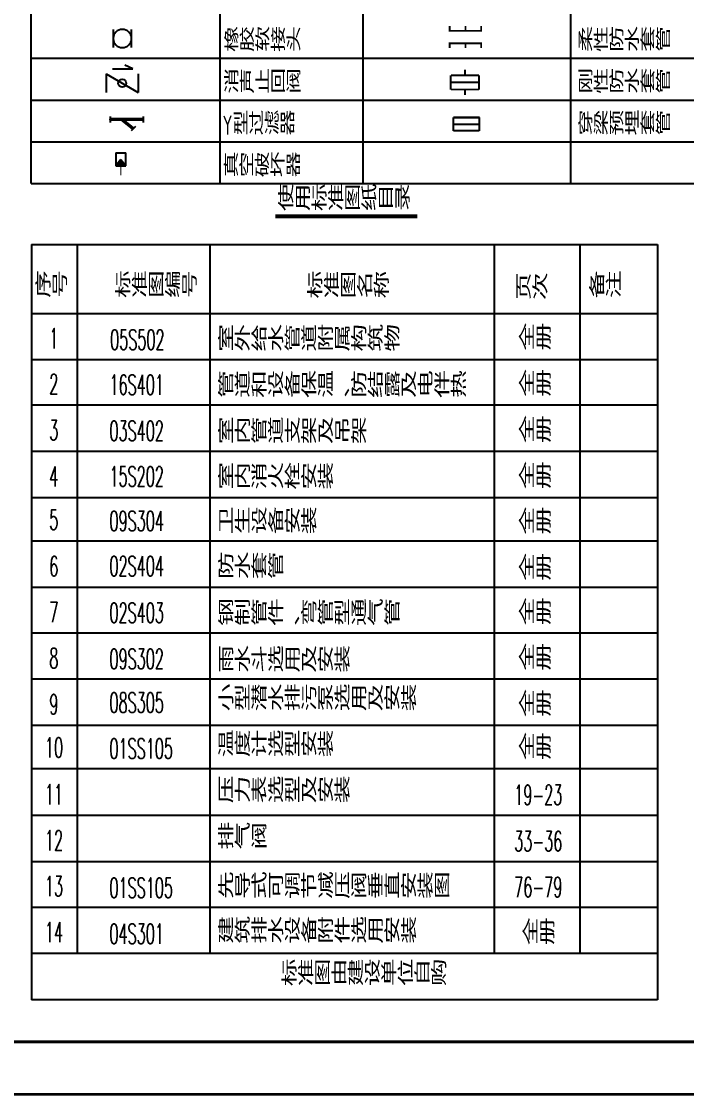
# Model space of a CAD drawing. Extents: x -452079 to 117456, y 3902 to 836955.
# Drawn here: x -281696 to -268969, y 673377 to 693925 of the extents above; entities that cross this region are included whole.
import ezdxf
from ezdxf.enums import TextEntityAlignment as Align

# ---------------------------------------------------------------- set-up
doc = ezdxf.new("R2010")
doc.units = 0
doc.header["$LTSCALE"] = 1000
doc.header["$MEASUREMENT"] = 0
for name, color, linetype in [('0-cxFrame', 155, 'Continuous'), ('套管', 7, 'Continuous'), ('总说明', 2, 'Continuous')]:
    doc.layers.add(name, color=color, linetype=linetype)
doc.layers.add('0-cxText', color=131, linetype='Continuous', lineweight=25)
doc.styles.add('_TCH_DIM', font='SIMPLEX', dxfattribs={"width": 0.75, "bigfont": '@1HZTXT'})
doc.styles.add('cx_tuming', font='')
doc.styles.add('cx_tuqian1', font='')
doc.styles.get("Standard").update_dxf_attribs({"font": 'gbenor.shx', "bigfont": 'gbcbig.shx'})
doc.styles.add('黑体', font='', dxfattribs={"height": 12})
doc.styles.get('cx_tuming').set_extended_font_data('SimHei')
doc.styles.get('cx_tuqian1').set_extended_font_data('SimSun')
doc.styles.get('黑体').set_extended_font_data('SimHei')

# ---------------------------------------------------------------- blocks, each defined once
blk = doc.blocks.new('RJJ_P-1')
for p, q in [((-0.5, -0.5), (-0.5, 0.5)), ((0.5, 0.5), (0.5, -0.5))]:
    blk.add_line(p, q)
blk.add_circle((0, 0), 0.5)
at = {"flags": 1}
for tag in ['SN', 'TY', 'UN']:
    blk.add_attdef(tag, (0, 0), '', height=0.01, dxfattribs=at)
blk = doc.blocks.new('$VALVE$00000761')
blk.add_hatch(color=256).paths.add_polyline_path([(79, 153), (0, 257), (-80, 153)])
for p, q in [((-80, 361), (-80, 153)), ((-80, 361), (79, 361)), ((79, 153), (79, 361)), ((0, 257), (-80, 153)), ((0, 257), (79, 153)), ((-80, 153), (79, 153))]:
    blk.add_line(p, q)
at = {"const_width": 15}
blk.add_lwpolyline([(0, 153), (0, 0)], dxfattribs=at)
blk = doc.blocks.new('套管')
at = {"layer": '套管'}
for p, q in [((-150, 75), (-150, -75)), ((150, 75), (150, -75)), ((-150, 0), (150, 0))]:
    blk.add_line(p, q, dxfattribs=at)
at = {"layer": '套管', "const_width": 20}
for points in [[(0, 75), (0, 135), (0, 135)], [(0, 75), (-150, 75), (-150, 75)], [(0, 75), (150, 75), (150, 75)], [(-150, -75), (-150, -75), (0, -75)], [(150, -75), (150, -75), (0, -75)], [(0, -135), (0, -75), (0, -75)]]:
    blk.add_lwpolyline(points, dxfattribs=at)
blk = doc.blocks.new('TK22.A1 L(Dragon)')
at = {"layer": '0-cxFrame', "color": 7, "const_width": 0.5}
blk.add_lwpolyline([(0, 0), (-841, 0), (-841, 594), (0, 594)], close=True, dxfattribs=at)
at = {"layer": '0-cxFrame', "const_width": 0.5}
blk.add_lwpolyline([(-80, 10), (-821, 10), (-821, 584), (-80, 584)], close=True, dxfattribs=at)
at = {"style": '黑体', "flags": 4}
blk.add_attdef('图幅', text='', height=3.3, dxfattribs=at).set_placement((-40, 3), align=Align.RIGHT)
at = {"layer": '0-cxText', "flags": 4}
for tag, height, style, p in [('建设单位', 3.5, 'cx_tuming', (-45, 240)), ('项目名称', 3.5, 'cx_tuming', (-45, 210)), ('子项名称', 3.5, 'cx_tuming', (-45, 180)), ('工程编号', 3.3, 'cx_tuqian1', (-35, 165)), ('图名1', 3.5, 'cx_tuming', (-45, 87)), ('图名2', 3.5, 'cx_tuming', (-45, 79)), ('图名3', 3.5, 'cx_tuming', (-45, 71)), ('出图日期', 3.3, 'cx_tuqian1', (-39, 60)), ('专业', 3.3, 'cx_tuqian1', (-55, 52)), ('图号', 3.3, 'cx_tuqian1', (-55, 44)), ('版次', 3.3, 'cx_tuqian1', (-20, 44))]:
    blk.add_attdef(tag, text='', height=height, dxfattribs=dict(at, style=style)).set_placement(p, align=Align.MIDDLE)
blk = doc.blocks.new('$VALVE$00000547')
at = {"const_width": 30}
for points in [[(0, 100), (-250, 100), (-250, 175)], [(0, 100), (0, 175)], [(0, 100), (250, 100), (250, 175)], [(-250, -175), (-250, -100), (0, -100)], [(0, -175), (0, -100)], [(250, -175), (250, -100), (0, -100)]]:
    blk.add_lwpolyline(points, dxfattribs=at)
blk = doc.blocks.new('$VALVE$00000501')
for p, q in [((-175, 32), (-175, -32)), ((175, 32), (175, -32)), ((96, -77), (50, -123))]:
    blk.add_line(p, q)
at = {"const_width": 35}
for points in [[(-175, 0), (175, 0)], [(-52, 0), (73, -100)]]:
    blk.add_lwpolyline(points, dxfattribs=at)
for p in [(-175, -2), (175, -2)]:
    blk.add_point(p)

msp = doc.modelspace()

# ---------------------------------------------------------------- linework, layer by layer
at = {"layer": '套管'}
for p, q in [((-273431.09, 691834.89, -1600.13), (-273431.09, 692084.89, -1600.13)), ((-272931.09, 691834.89, -1600.13), (-272931.09, 692084.89, -1600.13)), ((-273431.09, 691959.89, -1600.13), (-272931.09, 691959.89, -1600.13))]:
    msp.add_line(p, q, dxfattribs=at)
at = {"layer": '套管', "const_width": 37.5, "elevation": -1600.13}
for points in [[(-272931.09, 692084.89), (-273431.09, 692084.89)], [(-272931.09, 691834.89), (-273431.09, 691834.89)]]:
    msp.add_lwpolyline(points, dxfattribs=at)
at = {"layer": '套管', "elevation": -1600.13}
msp.add_lwpolyline([(-272931.09, 692084.89), (-273431.09, 692084.89)], dxfattribs=at)
at = {"layer": '总说明', "color": 2, "linetype": 'Continuous'}
for p, q in [((-281508.36, 690822.4, -800.07), (-281508.36, 728422.4, -800.07)), ((-277894.94, 690822.4, -800.07), (-277894.94, 728422.4, -800.07)), ((-275155.92, 690822.4, -800.07), (-275155.92, 728422.4, -800.07)), ((-271180.64, 690822.4, -800.07), (-271180.64, 728422.4, -800.07)), ((-281508.36, 693222.4, -800.07), (-268134.33, 693222.4, -800.07)), ((-281508.36, 692422.4, -800.07), (-268134.33, 692422.4, -800.07)), ((-281508.36, 691622.4, -800.07), (-268134.33, 691622.4, -800.07)), ((-281508.36, 690822.4, -800.07), (-268134.33, 690822.4, -800.07))]:
    msp.add_line(p, q, dxfattribs=at)
at = {"layer": '总说明', "color": 2}
for p, q in [((-280073.56, 692920.78, -800.07), (-279461.49, 692567.41, -800.07)), ((-280073.56, 692920.78, -800.07), (-280073.56, 692567.41, -800.07)), ((-279952.74, 693021.9, -800.07), (-279563.79, 693021.9, -800.07)), ((-279563.79, 693021.9, -800.07), (-279716.59, 693086.73, -800.07)), ((-279461.49, 692920.78, -800.07), (-279461.49, 692567.41, -800.07)), ((-281506.34, 689657.99, -800.07), (-281506.34, 675210.15, -800.07)), ((-281506.34, 689657.99, -800.07), (-269527.51, 689657.99, -800.07)), ((-280626.34, 676094.55, -800.07), (-280626.34, 689657.99, -800.07)), ((-278084.26, 676094.55, -800.07), (-278084.26, 689657.99, -800.07)), ((-272641.25, 676094.55, -800.07), (-272641.25, 689657.99, -800.07)), ((-271005.24, 676094.55, -800.07), (-271005.24, 689657.99, -800.07)), ((-269527.51, 689657.99, -800.07), (-269527.51, 675210.15, -800.07)), ((-269527.51, 688333.59, -800.07), (-281506.34, 688333.59, -800.07)), ((-269527.51, 687453.59, -800.07), (-281506.34, 687453.59, -800.07)), ((-269527.51, 686582.39, -800.07), (-281506.34, 686582.39, -800.07)), ((-269527.51, 685697.99, -800.07), (-281506.34, 685697.99, -800.07)), ((-269527.51, 684813.59, -800.07), (-281506.34, 684813.59, -800.07)), ((-269527.51, 683985.51, -800.07), (-281506.34, 683985.51, -800.07)), ((-269527.51, 683094.95, -800.07), (-281506.34, 683094.95, -800.07)), ((-269527.51, 682219.35, -800.07), (-281506.34, 682219.35, -800.07)), ((-269527.51, 681339.35, -800.07), (-281506.34, 681339.35, -800.07)), ((-269527.51, 680454.95, -800.07), (-281506.34, 680454.95, -800.07)), ((-269527.51, 679626.87, -800.07), (-281506.34, 679626.87, -800.07)), ((-269527.51, 678731.91, -800.07), (-281506.34, 678731.91, -800.07)), ((-269527.51, 677850.15, -800.07), (-281506.34, 677850.15, -800.07)), ((-269527.51, 676974.55, -800.07), (-281506.34, 676974.55, -800.07)), ((-269527.51, 676094.55, -800.07), (-281506.34, 676094.55, -800.07)), ((-269527.51, 675210.15, -800.07), (-281506.34, 675210.15, -800.07))]:
    msp.add_line(p, q, dxfattribs=at)
at = {"layer": '总说明', "color": 37, "linetype": 'ByBlock'}
msp.add_line((-319081.06, 674415.84), (-243981.06, 674415.84), dxfattribs=at)
at = {"layer": '总说明', "color": 2, "const_width": 75, "elevation": -800.07}
msp.add_lwpolyline([(-276835.98, 690199.49), (-274120.68, 690199.49)], dxfattribs=at)
at = {"layer": '总说明', "color": 2}
msp.add_circle((-279765.8, 692743.41, -800.07), 76.37, dxfattribs=at)

# ---------------------------------------------------------------- block references
at = {"layer": '0-cxFrame', "xscale": 100, "yscale": 100, "zscale": 100}
msp.add_blockref('TK22.A1 L(Dragon)', (-243981.06, 673401.71), dxfattribs=at)
at = {"layer": '套管', "xscale": 1.8, "yscale": 1.8, "zscale": 1.8, "rotation": 180.0000000000041}
msp.add_blockref('套管', (-273208.66, 692758.54, -1600.13), dxfattribs=at)
at = {"layer": '总说明', "color": 2, "linetype": 'Continuous', "extrusion": (0, 0, -1), "xscale": 349.9199999999837, "yscale": 349.9199999999837, "zscale": -349.92, "rotation": 180}
msp.add_blockref('RJJ_P-1', (279764.6, 693599.37, 800.07), dxfattribs=at)
at = {"layer": '总说明'}
for name, p, xscale, yscale, zscale in [('$VALVE$00000547', (-273199.73, 693626.41), 1.2, 1.2, 1.2), ('$VALVE$00000501', (-279684.56, 692051.41), 1.8, 1.8, 1.8), ('$VALVE$00000761', (-279792.89, 690978.99, -800.07), 1.2, 1.2, 1.2)]:
    msp.add_blockref(name, p, dxfattribs=dict(at, xscale=xscale, yscale=yscale, zscale=zscale))

# ---------------------------------------------------------------- texts
at = {"layer": '总说明', "color": 2, "linetype": 'Continuous', "style": '_TCH_DIM'}
for s, height, width, p in [('橡胶软接头', 416.693, 0.75, (-277828.48, 693360.64, -800.07)), ('柔性防水套管', 416.693, 0.75, (-271054.05, 693360.64, -800.07)), ('消声止回阀', 416.693, 0.75, (-277828.48, 692560.64, -800.07)), ('刚性防水套管', 416.693, 0.75, (-271054.05, 692560.64, -800.07)), ('Y', 357, 0.529412, (-277828.48, 691760.64, -800.07)), ('型过滤器', 416.693, 0.75, (-277648.48, 691760.64, -800.07)), ('穿梁预埋套管', 416.693, 0.75, (-271054.05, 691760.64, -800.07)), ('真空破坏器', 416.693, 0.75, (-277836.69, 690960.64, -800.07))]:
    msp.add_text(s, height=height, dxfattribs=dict(at, width=width)).set_placement(p)
at = {"layer": '总说明', "color": 2, "style": '_TCH_DIM'}
for s, height, width, p in [('使用标准图纸目录', 446.457, 0.75, (-276798.03, 690315.16, -800.07)), ('序号', 446.457, 0.75, (-281444.46, 688657.81, -800.07)), ('标准图编号', 446.457, 0.75, (-279918.03, 688653.84, -800.07)), ('标准图名称', 446.457, 0.75, (-276241.95, 688645.47, -800.07)), ('页次', 446.457, 0.75, (-272253.19, 688613.43, -800.07)), ('备注', 446.457, 0.75, (-270846.06, 688649.5, -800.07)), ('1', 382.5, 0.529412, (-281163.2, 687668.84, -800.07)), ('05S502', 382.5, 0.529412, (-279998.63, 687646.16, -800.07)), ('室外给水管道附属构筑物', 446.4567, 0.75, (-277947.33, 687626.89, -800.07)), ('全册', 446.457, 0.75, (-272190, 687648.95, -800.07)), ('2', 382.5, 0.529412, (-281163.2, 686797.64, -800.07)), ('16S401', 382.5, 0.529412, (-280011.31, 686784.44, -800.07)), ('管道和设备保温、防结露及电伴热', 446.4567, 0.75, (-277947.33, 686742.49, -800.07)), ('全册', 446.457, 0.75, (-272190, 686764.55, -800.07)), ('室内管道支架及吊架', 446.457, 0.75, (-277947.33, 685858.09, -800.07)), ('全册', 446.457, 0.75, (-272190, 685880.15, -800.07)), ('3', 382.5, 0.529412, (-281163.2, 685913.24, -800.07)), ('03S402', 382.5, 0.529412, (-280011.31, 685900.04, -800.07)), ('全册', 446.457, 0.75, (-272190, 685000.15, -800.07)), ('4', 382.5, 0.529412, (-281163.2, 685028.84, -800.07)), ('15S202', 382.5, 0.529412, (-280011.31, 685028.84, -800.07)), ('室内消火栓安装', 446.457, 0.75, (-277947.33, 684986.89, -800.07)), ('5', 382.5, 0.529412, (-281163.2, 684200.76, -800.07)), ('09S304', 382.5, 0.529412, (-280011.31, 684177, -800.07)), ('卫生设备安装', 446.457, 0.75, (-277947.33, 684135.05, -800.07)), ('全册', 446.457, 0.75, (-272190, 684128.95, -800.07)), ('6', 382.5, 0.529412, (-281163.2, 683310.2, -800.07)), ('02S404', 382.5, 0.529412, (-280011.31, 683314.6, -800.07)), ('防水套管', 446.457, 0.75, (-277947.33, 683272.65, -800.07)), ('全册', 446.457, 0.75, (-272190, 683244.55, -800.07)), ('钢制管件、弯管型通气管', 446.4567, 0.75, (-277947.33, 682379.45, -800.07)), ('全册', 446.457, 0.75, (-272190, 682395.35, -800.07)), ('7', 382.5, 0.529412, (-281163.2, 682434.6, -800.07)), ('02S403', 382.5, 0.529412, (-280011.31, 682421.4, -800.07)), ('全册', 446.457, 0.75, (-272190, 681524.15, -800.07)), ('8', 382.5, 0.529412, (-281163.2, 681554.6, -800.07)), ('09S302', 382.5, 0.529412, (-280011.31, 681537, -800.07)), ('雨水斗选用及安装', 446.457, 0.75, (-277947.33, 681483.64, -800.07)), ('小型潜水排污泵选用及安装', 446.4567, 0.75, (-277947.33, 680746.78, -800.07)), ('9', 382.5, 0.529412, (-281163.2, 680670.2, -800.07)), ('08S305', 382.5, 0.529412, (-280011.31, 680701.97, -800.07)), ('全册', 446.457, 0.75, (-272190, 680639.75, -800.07)), ('温度计选型安装', 446.457, 0.75, (-277947.33, 679866.78, -800.07)), ('10', 382.5, 0.529412, (-281246.74, 679842.12, -800.07)), ('01SS105', 382.5, 0.529412, (-280011.31, 679821.97, -800.07)), ('全册', 446.457, 0.75, (-272190, 679816.07, -800.07)), ('11', 382.5, 0.529412, (-281246.74, 678947.16, -800.07)), ('压力表选型及安装', 446.457, 0.75, (-277947.33, 678986.78, -800.07)), ('排气阀', 446.457, 0.75, (-277947.33, 678100.62, -800.07)), ('12', 382.5, 0.529412, (-281246.74, 678065.4, -800.07)), ('13', 382.5, 0.529412, (-281246.74, 677189.8, -800.07)), ('01SS105', 382.5, 0.529412, (-280011.31, 677159.09, -800.07)), ('先导式可调节减压阀垂直安装图', 446.4567, 0.75, (-277947.33, 677155.98, -800.07)), ('14', 382.5, 0.529412, (-281246.74, 676309.8, -800.07)), ('04S301', 382.5, 0.529412, (-280011.31, 676279.09, -800.07)), ('建筑排水设备附件选用安装', 446.4567, 0.75, (-277947.33, 676299.94, -800.07)), ('全册', 446.457, 0.75, (-272120.3, 676273.19, -800.07)), ('标准图由建设单位自购', 446.457, 0.75, (-276735.85, 675487.33, -800.07))]:
    msp.add_text(s, height=height, dxfattribs=dict(at, width=width)).set_placement(p)
at = {"layer": '总说明', "color": 1, "style": '_TCH_DIM', "width": 0.529412}
for s, p in [('19-23', (-272265.61, 678936.07, -800.07)), ('33-36', (-272265.61, 678049.91, -800.07)), ('76-79', (-272265.61, 677174.31, -800.07))]:
    msp.add_text(s, height=382.5, dxfattribs=at).set_placement(p)
at = {"layer": '总说明', "color": 2, "width": 1, "flags": 9}
for tag, s in [('XSIZE', '250'), ('YSIZE', '212')]:
    msp.add_attdef(tag, (-279767.52, 692744.09, -800.07), s, height=1.225, dxfattribs=at)

doc.saveas('drawing.dxf')
